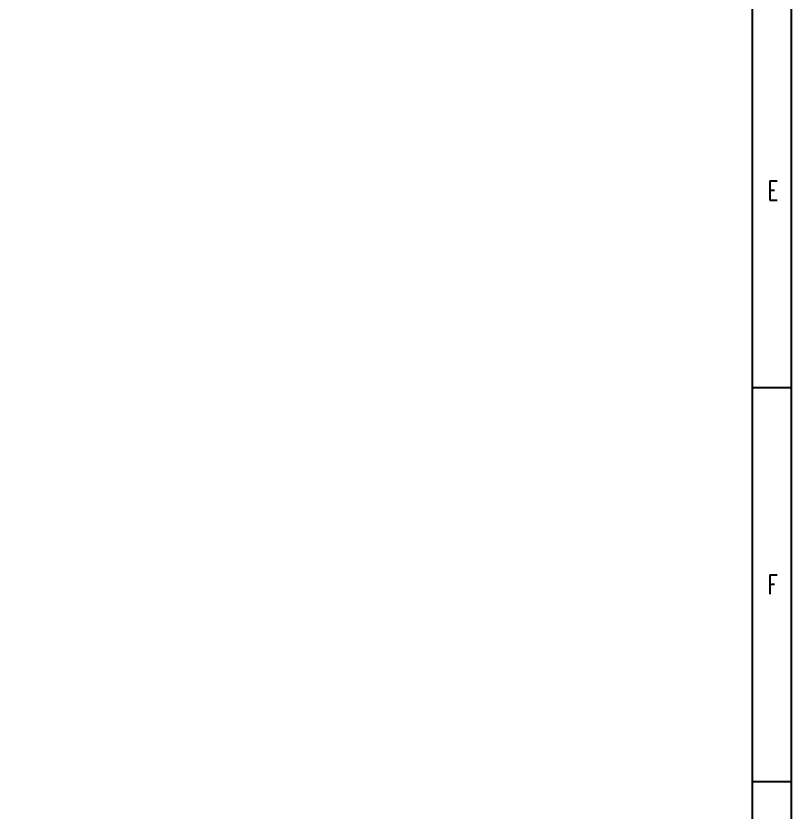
# Model space of a CAD drawing. Extents: x -383207 to 558143, y -95136 to 11777.
# Drawn here: x -250762 to -235619, y -78432 to -62883 of the extents above; entities that cross this region are included whole.
import ezdxf

# ---------------------------------------------------------------- set-up
doc = ezdxf.new("R2010")
doc.units = 0
doc.layers.get('0').update_dxf_attribs({"linetype": 'CONTINUOUS'})
doc.styles.add('HZbine', font='txt_____.ttf', dxfattribs={"width": 0.7, "bigfont": 'HZTXT'})

msp = doc.modelspace()

# ---------------------------------------------------------------- linework, layer by layer
msp.add_lwpolyline([(-324794.3, -30906.3), (-235619.3, -30906.3), (-235619.3, -93981.3), (-324794.3, -93981.3)], close=True)
at = {"color": 4, "flags": 128}
for points in [[(-235619.3, -30906.3), (-235619.3, -93981.3)], [(-236369.3, -70140.7), (-235619.3, -70140.7)], [(-236369.3, -77837.6), (-235619.3, -77837.6)]]:
    msp.add_lwpolyline(points, dxfattribs=at)
at = {"color": 4, "const_width": 37.5}
msp.add_lwpolyline([(-322919.3, -31656.3), (-236375.3, -31656.3), (-236375.3, -93231.3), (-322919.3, -93231.3)], close=True, dxfattribs=at)

# ---------------------------------------------------------------- texts
at = {"color": 4, "style": 'HZbine', "width": 0.7}
for s, p in [('E', (-236080.2, -66480.3)), ('F', (-236080.2, -74177.2))]:
    msp.add_text(s, height=375, dxfattribs=at).set_placement(p)

doc.saveas('drawing.dxf')
